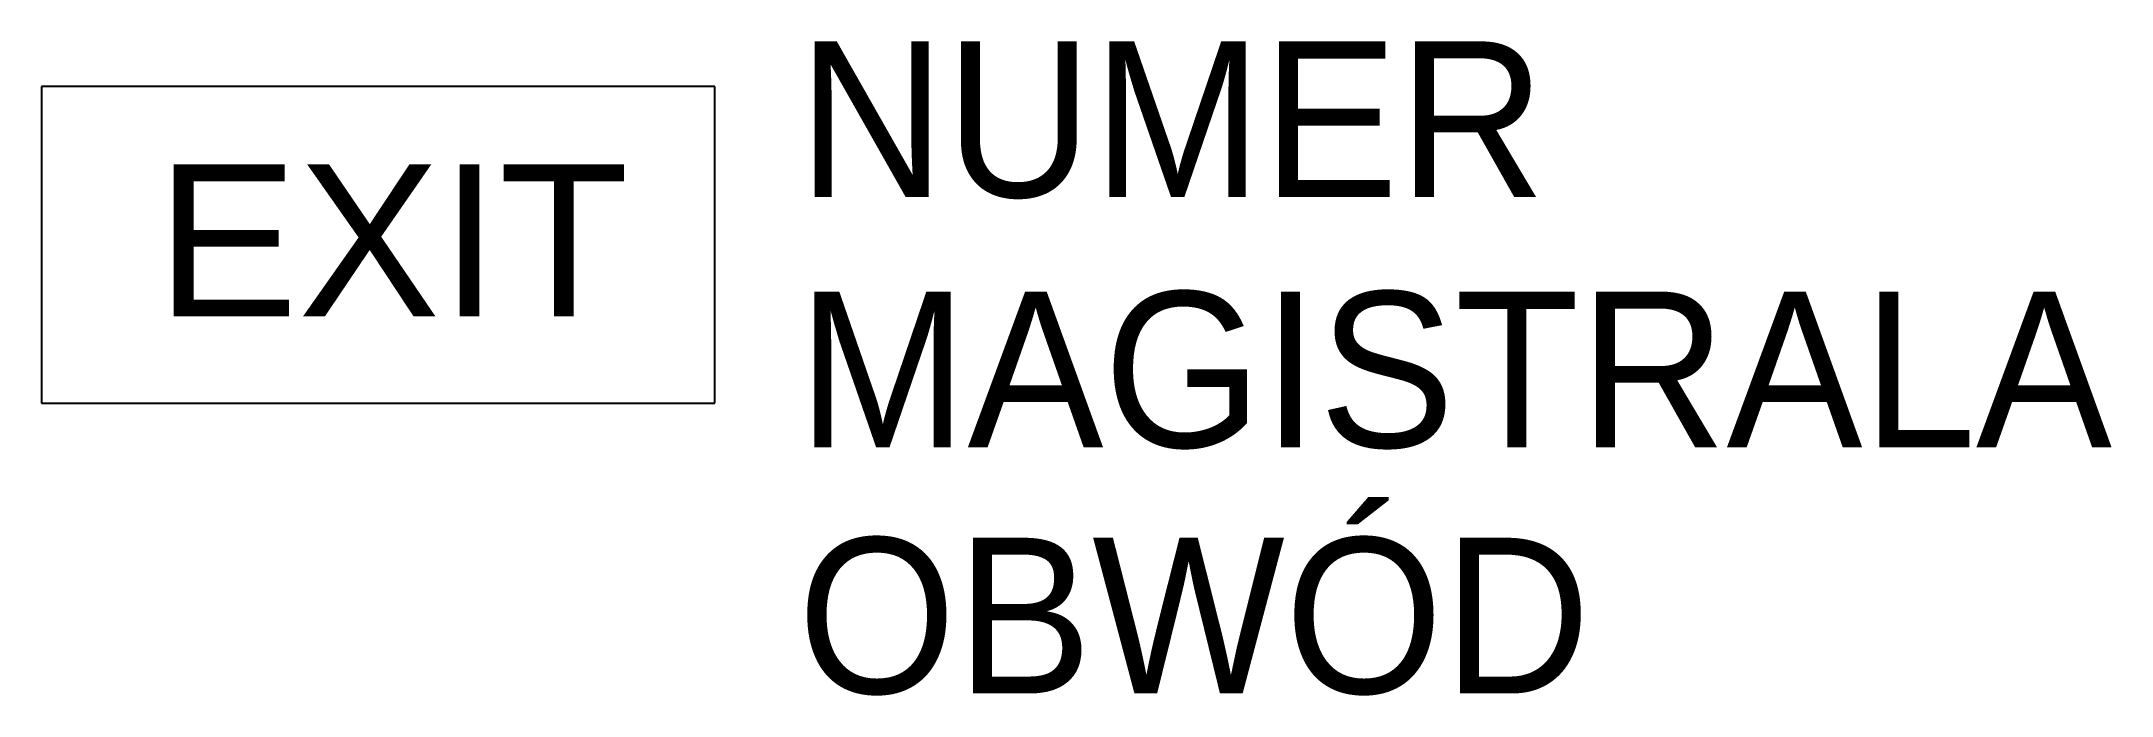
# Model space of a CAD drawing. Header units: millimetres. Extents: x -584 to 1806, y -521 to 235.
import ezdxf

# ---------------------------------------------------------------- set-up
doc = ezdxf.new("R2010")
doc.units = ezdxf.units.MM
doc.styles.add('Arial', font='ARIALUNI.TTF', dxfattribs={"height": 50})
doc.styles.get("Standard").update_dxf_attribs({"font": ''})
doc.styles.get('Standard').set_extended_font_data('Dotum')

msp = doc.modelspace()

# ---------------------------------------------------------------- linework, layer by layer
for p, q in [((193.4, 183.1), (-584.1, 183.1)), ((-584.1, 183.1), (-584.1, -182.9)), ((193.4, -182.9), (193.4, 183.1)), ((-584.1, -182.9), (193.4, -182.9))]:
    msp.add_line(p, q)

# ---------------------------------------------------------------- texts
at = {"style": 'Arial'}
msp.add_text('EXIT', height=175.78, dxfattribs=at).set_placement((-451.4, -82.7))
at = {"flags": 8}
for tag, p in [('NUMER', (289.5, 55.3)), ('MAGISTRALA', (289.1, -234)), ('OBWÓD', (289.1, -518.4))]:
    msp.add_attdef(tag, p, 'xx', height=180, dxfattribs=at)

doc.saveas('drawing.dxf')
